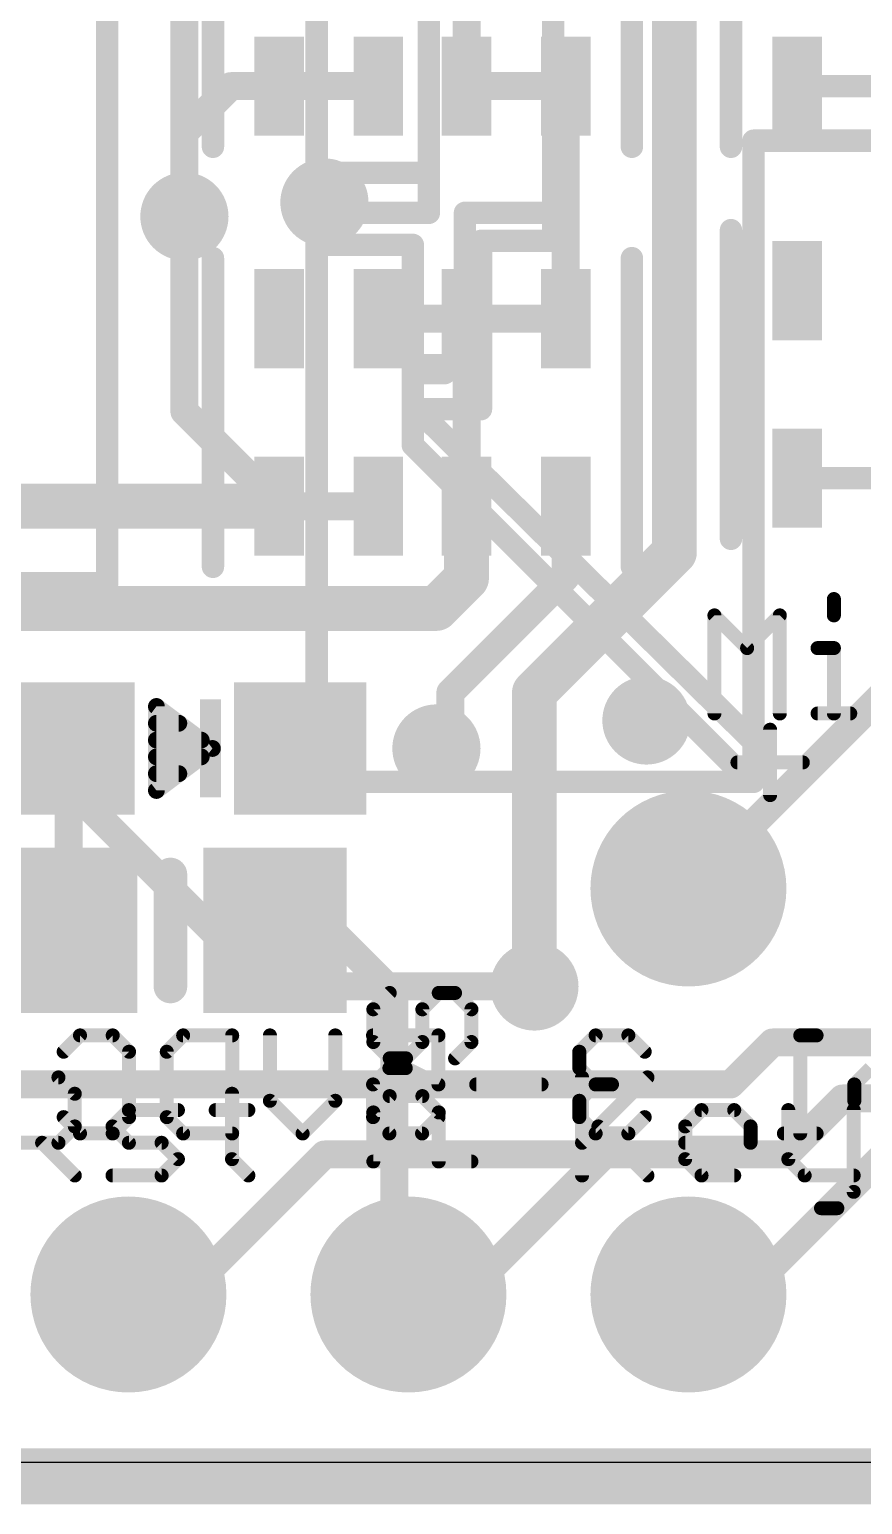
# Model space of a CAD drawing. Extents: x -0.3 to 32, y -0.4 to 44.5.
# Drawn here: x 11.29 to 18.85, y -0.38 to 13 of the extents above; entities that cross this region are included whole.
import ezdxf

# ---------------------------------------------------------------- set-up
doc = ezdxf.new("R2010")
doc.units = 0
for name, color, linetype in [('1', 12, 'CONTINUOUS'), ('16', 132, 'CONTINUOUS'), ('17', 110, 'CONTINUOUS'), ('18', 110, 'CONTINUOUS'), ('20', 53, 'CONTINUOUS'), ('21', 40, 'CONTINUOUS'), ('22', 6, 'CONTINUOUS')]:
    doc.layers.add(name, color=color, linetype=linetype)

# ---------------------------------------------------------------- blocks, each defined once
blk = doc.blocks.new('RECT')
blk.add_solid([(-0.5, -0.5), (0.5, -0.5), (-0.5, 0.5), (0.5, 0.5)])
blk = doc.blocks.new('ROUNDP')
at = {"const_width": 0.5}
blk.add_lwpolyline([(0, -0.25, 1), (0, 0.25, 1), (0, -0.25)], format="xyb", dxfattribs=at)
blk = doc.blocks.new('ROUNDV')
at = {"const_width": 0.5}
blk.add_lwpolyline([(0, -0.25, 1), (0, 0.25, 1), (0, -0.25)], format="xyb", dxfattribs=at)

msp = doc.modelspace()

# ---------------------------------------------------------------- linework, layer by layer
at = {"layer": '1'}
for points, const_width in [([(17.145, 16.129), (17.145, 8.255)], 0.4064), ([(15.259, 12.485), (15.259, 14.185)], 0.254), ([(12.7, 12.065), (13.12, 12.485)], 0.254), ([(13.12, 12.485), (13.559, 12.485)], 0.254), ([(14.459, 12.485), (13.559, 12.485)], 0.254), ([(15.259, 12.485), (16.159, 12.485)], 0.254), ([(16.159, 10.375), (16.159, 12.485)], 0.254), ([(19.158, 12.485), (18.258, 12.485)], 0.2032), ([(12.7, 11.303), (12.7, 12.065)], 0.254), ([(12.7, 9.534), (12.7, 11.303)], 0.254), ([(15.259, 10.375), (14.459, 10.375)], 0.254), ([(15.259, 8.675), (15.259, 10.375)], 0.254), ([(15.259, 10.375), (16.159, 10.375)], 0.254), ([(12.7, 9.534), (13.559, 8.675)], 0.254), ([(19.158, 8.929), (18.258, 8.929)], 0.2032), ([(13.559, 8.675), (10.58, 8.675)], 0.4064), ([(15.259, 8.675), (15.259, 8.02)], 0.4064), ([(14.459, 8.675), (13.559, 8.675)], 0.254), ([(16.159, 8.675), (16.159, 8.031)], 0.254), ([(17.145, 8.255), (15.875, 6.985)], 0.4064), ([(15.259, 8.02), (14.986, 7.747)], 0.4064), ([(16.159, 8.031), (15.113, 6.985)], 0.254), ([(14.986, 7.747), (10.922, 7.747)], 0.4064), ([(15.113, 6.985), (15.113, 6.604)], 0.254), ([(15.875, 6.985), (15.875, 4.318)], 0.4064), ([(19.158, 7.093), (17.272, 5.207)], 0.254), ([(15.113, 6.604), (14.986, 6.477)], 0.254), ([(11.65, 6.477), (11.65, 4.853)], 0.254), ([(15.113, 6.35), (14.986, 6.477)], 0.254), ([(11.65, 4.853), (11.623, 4.826)], 0.254), ([(14.031, 4.826), (13.523, 4.826)], 0.254), ([(14.605, 4.252), (14.031, 4.826)], 0.254), ([(14.605, 4.252), (14.605, 1.651)], 0.254), ([(18.669, 3.302), (18.161, 2.794)], 0.254), ([(20.701, 3.302), (18.669, 3.302)], 0.254), ([(16.51, 2.794), (15.24, 1.524)], 0.254), ([(18.161, 2.794), (16.51, 2.794)], 0.254), ([(19.05, 2.794), (17.78, 1.524)], 0.254), ([(14.605, 1.651), (14.732, 1.524)], 0.254), ([(15.24, 1.524), (14.732, 1.524)], 0.254), ([(17.78, 1.524), (17.272, 1.524)], 0.254), ([(-0.127, -0.254), (31.75, -0.254)], 0.254)]:
    msp.add_lwpolyline(points, dxfattribs=dict(at, const_width=const_width))
for points, const_width in [([(13.12, 12.5485, 1), (13.12, 12.4215)], 0.127), ([(13.1649, 12.4401, 1), (13.0751, 12.5299)], 0.127), ([(13.559, 12.5485, 1), (13.559, 12.4215)], 0.127), ([(13.559, 12.4215, 1), (13.559, 12.5485)], 0.127), ([(14.459, 12.4215, 1), (14.459, 12.5485)], 0.127), ([(15.259, 12.5485, 1), (15.259, 12.4215)], 0.127), ([(16.2225, 12.485, 1), (16.0955, 12.485)], 0.127), ([(16.159, 12.4215, 1), (16.159, 12.5485)], 0.127), ([(18.258, 12.5358, 1), (18.258, 12.4342)], 0.1016), ([(15.1955, 12.485, 1), (15.3225, 12.485)], 0.127), ([(12.7635, 12.065, 1), (12.6365, 12.065)], 0.127), ([(12.6551, 12.1099, 1), (12.7449, 12.0201)], 0.127), ([(12.7635, 11.303, 1), (12.6365, 11.303)], 0.127), ([(12.6365, 11.303, 1), (12.7635, 11.303)], 0.127), ([(14.459, 10.4385, 1), (14.459, 10.3115)], 0.127), ([(15.3225, 10.375, 1), (15.1955, 10.375)], 0.127), ([(15.259, 10.4385, 1), (15.259, 10.3115)], 0.127), ([(15.259, 10.3115, 1), (15.259, 10.4385)], 0.127), ([(16.0955, 10.375, 1), (16.2225, 10.375)], 0.127), ([(16.159, 10.3115, 1), (16.159, 10.4385)], 0.127), ([(12.7449, 9.5789, 1), (12.6551, 9.4891)], 0.127), ([(12.6365, 9.534, 1), (12.7635, 9.534)], 0.127), ([(18.258, 8.9798, 1), (18.258, 8.8782)], 0.1016), ([(13.559, 8.5734, 1), (13.559, 8.7766)], 0.2032), ([(15.3606, 8.675, 1), (15.1574, 8.675)], 0.2032), ([(13.559, 8.7385, 1), (13.559, 8.6115)], 0.127), ([(13.5141, 8.6301, 1), (13.6039, 8.7199)], 0.127), ([(14.459, 8.6115, 1), (14.459, 8.7385)], 0.127), ([(15.1955, 8.675, 1), (15.3225, 8.675)], 0.127), ([(16.2225, 8.675, 1), (16.0955, 8.675)], 0.127), ([(17.2168, 8.1832, 1), (17.0732, 8.3268)], 0.2032), ([(17.0434, 8.255, 1), (17.2466, 8.255)], 0.2032), ([(15.3308, 7.9482, 1), (15.1872, 8.0918)], 0.2032), ([(15.1574, 8.02, 1), (15.3606, 8.02)], 0.2032), ([(16.0955, 8.031, 1), (16.2225, 8.031)], 0.127), ([(16.2039, 7.9861, 1), (16.1141, 8.0759)], 0.127), ([(14.9142, 7.8188, 1), (15.0578, 7.6752)], 0.2032), ([(14.986, 7.6454, 1), (14.986, 7.8486)], 0.2032), ([(15.1765, 6.985, 1), (15.0495, 6.985)], 0.127), ([(15.0681, 7.0299, 1), (15.1579, 6.9401)], 0.127), ([(15.9766, 6.985, 1), (15.7734, 6.985)], 0.2032), ([(15.8032, 7.0568, 1), (15.9468, 6.9132)], 0.2032), ([(15.1579, 6.5591, 1), (15.0681, 6.6489)], 0.127), ([(11.7135, 6.477, 1), (11.5865, 6.477)], 0.127), ([(15.0309, 6.5219, 1), (14.9411, 6.4321)], 0.127), ([(14.9411, 6.5219, 1), (15.0309, 6.4321)], 0.127), ([(15.0495, 6.604, 1), (15.1765, 6.604)], 0.127), ([(15.0681, 6.3051, 1), (15.1579, 6.3949)], 0.127), ([(17.2271, 5.2519, 1), (17.3169, 5.1621)], 0.127), ([(11.6949, 4.8081, 1), (11.6051, 4.8979)], 0.127), ([(13.523, 4.8895, 1), (13.523, 4.7625)], 0.127), ([(14.0759, 4.8709, 1), (13.9861, 4.7811)], 0.127), ([(14.031, 4.7625, 1), (14.031, 4.8895)], 0.127), ([(11.5781, 4.8709, 1), (11.6679, 4.7811)], 0.127), ([(11.5865, 4.853, 1), (11.7135, 4.853)], 0.127), ([(15.7734, 4.318, 1), (15.9766, 4.318)], 0.2032), ([(14.6685, 4.252, 1), (14.5415, 4.252)], 0.127), ([(14.5601, 4.2071, 1), (14.6499, 4.2969)], 0.127), ([(18.669, 3.3655, 1), (18.669, 3.2385)], 0.127), ([(18.7139, 3.2571, 1), (18.6241, 3.3469)], 0.127), ([(16.51, 2.8575, 1), (16.51, 2.7305)], 0.127), ([(16.5549, 2.7491, 1), (16.4651, 2.8389)], 0.127), ([(18.1161, 2.8389, 1), (18.2059, 2.7491)], 0.127), ([(18.161, 2.7305, 1), (18.161, 2.8575)], 0.127), ([(14.6499, 1.6959, 1), (14.5601, 1.6061)], 0.127), ([(14.5415, 1.651, 1), (14.6685, 1.651)], 0.127), ([(14.732, 1.5875, 1), (14.732, 1.4605)], 0.127), ([(14.6871, 1.4791, 1), (14.7769, 1.5689)], 0.127), ([(15.1951, 1.5689, 1), (15.2849, 1.4791)], 0.127), ([(15.24, 1.4605, 1), (15.24, 1.5875)], 0.127), ([(17.272, 1.5875, 1), (17.272, 1.4605)], 0.127), ([(17.7351, 1.5689, 1), (17.8249, 1.4791)], 0.127), ([(17.78, 1.4605, 1), (17.78, 1.5875)], 0.127)]:
    msp.add_lwpolyline(points, format="xyb", dxfattribs=dict(at, const_width=const_width))
at = {"layer": '16', "const_width": 0.254}
for points in [[(12.7, 14.605), (12.7, 11.303)], [(13.462, 4.318), (7.493, 10.287)], [(17.272, 5.207), (19.939, 7.874)], [(15.875, 4.318), (13.462, 4.318)], [(18.034, 3.81), (17.653, 3.429)], [(21.336, 3.81), (18.034, 3.81)], [(17.653, 3.429), (7.747, 3.429)], [(18.669, 3.302), (18.161, 2.794)], [(22.733, 3.302), (18.669, 3.302)], [(13.97, 2.794), (12.7, 1.524)], [(18.161, 2.794), (13.97, 2.794)], [(12.7, 1.524), (12.192, 1.524)], [(-0.127, 0), (31.75, 0)]]:
    msp.add_lwpolyline(points, dxfattribs=at)
at = {"layer": '16', "const_width": 0.127}
for points in [[(12.6365, 11.303, 1), (12.7635, 11.303)], [(17.2271, 5.2519, 1), (17.3169, 5.1621)], [(13.462, 4.3815, 1), (13.462, 4.2545)], [(13.4171, 4.2731, 1), (13.5069, 4.3629)], [(15.875, 4.2545, 1), (15.875, 4.3815)], [(18.034, 3.8735, 1), (18.034, 3.7465)], [(18.0789, 3.7651, 1), (17.9891, 3.8549)], [(17.6081, 3.4739, 1), (17.6979, 3.3841)], [(17.653, 3.3655, 1), (17.653, 3.4925)], [(18.669, 3.3655, 1), (18.669, 3.2385)], [(18.7139, 3.2571, 1), (18.6241, 3.3469)], [(13.97, 2.8575, 1), (13.97, 2.7305)], [(14.0149, 2.7491, 1), (13.9251, 2.8389)], [(18.1161, 2.8389, 1), (18.2059, 2.7491)], [(18.161, 2.7305, 1), (18.161, 2.8575)], [(12.192, 1.5875, 1), (12.192, 1.4605)], [(12.6551, 1.5689, 1), (12.7449, 1.4791)], [(12.7, 1.4605, 1), (12.7, 1.5875)]]:
    msp.add_lwpolyline(points, format="xyb", dxfattribs=at)
at = {"layer": '20'}
msp.add_line((29.21, 0), (2.54, 0), dxfattribs=at)
at = {"layer": '21'}
for points, const_width in [([(12.959, 11.935), (12.959, 14.735)], 0.2032), ([(16.759, 14.735), (16.759, 11.935)], 0.2032), ([(17.658, 11.935), (17.658, 14.735)], 0.2032), ([(12, 14.326), (12, 7.976)], 0.2032), ([(17.658, 8.379), (17.658, 11.179)], 0.2032), ([(12.959, 8.125), (12.959, 10.925)], 0.2032), ([(16.759, 10.925), (16.759, 8.125)], 0.2032), ([(6.8, 7.976), (12, 7.976)], 0.2032), ([(18.5916, 7.8326), (18.5916, 7.6843)], 0.127), ([(17.5078, 6.7945), (17.5078, 7.6843)], 0.127), ([(17.5078, 7.6843), (17.8044, 7.3877)], 0.127), ([(17.8044, 7.3877), (18.101, 7.6843)], 0.127), ([(18.101, 7.6843), (18.101, 6.7945)], 0.127), ([(18.4433, 7.3877), (18.5916, 7.3877)], 0.127), ([(18.5916, 7.3877), (18.5916, 6.7945)], 0.127), ([(12.954, 6.477), (12.446, 6.858)], 0.1524), ([(12.446, 6.858), (12.446, 6.096)], 0.1524), ([(18.4433, 6.7945), (18.7399, 6.7945)], 0.127), ([(12.446, 6.7056), (12.6492, 6.7056)], 0.1524), ([(18.0131, 6.647), (18.0131, 6.0538)], 0.127), ([(12.446, 6.5532), (12.8524, 6.5532)], 0.1524), ([(12.446, 6.096), (12.954, 6.477)], 0.1524), ([(12.446, 6.4008), (12.8524, 6.4008)], 0.1524), ([(12.446, 6.2484), (12.6492, 6.2484)], 0.1524), ([(17.7165, 6.3504), (18.3097, 6.3504)], 0.127), ([(12.573, 5.334), (12.573, 4.318)], 0.3048), ([(14.562, 4.2592), (14.4137, 4.1109)], 0.127), ([(14.8586, 4.1109), (15.0069, 4.2592)], 0.127), ([(15.0069, 4.2592), (15.1552, 4.2592)], 0.127), ([(15.1552, 4.2592), (15.3035, 4.1109)], 0.127), ([(14.4137, 4.1109), (14.4137, 3.8143)], 0.127), ([(14.8586, 3.8143), (14.8586, 4.1109)], 0.127), ([(15.3035, 4.1109), (15.3035, 3.8143)], 0.127), ([(14.4137, 3.8143), (14.562, 3.666)], 0.127), ([(14.7103, 3.666), (14.8586, 3.8143)], 0.127), ([(15.3035, 3.8143), (15.1552, 3.666)], 0.127), ([(14.562, 3.666), (14.7103, 3.666)], 0.127), ([(11.1125, 3.4933), (11.5574, 3.4933)], 0.127), ([(11.5574, 3.4933), (11.7057, 3.345)], 0.127), ([(16.3069, 3.4933), (16.3069, 2.6035)], 0.127), ([(16.3069, 2.9001), (16.9001, 3.4933)], 0.127), ([(11.7057, 3.345), (11.7057, 3.0484)], 0.127), ([(13.1318, 3.345), (13.1318, 2.7518)], 0.127), ([(14.4137, 3.1754), (14.562, 3.3237)], 0.127), ([(14.562, 3.3237), (14.8586, 3.3237)], 0.127), ([(14.8586, 3.3237), (15.0069, 3.1754)], 0.127), ([(12.048, 3.0484), (12.1963, 3.1967)], 0.127), ([(12.1963, 3.1967), (12.6412, 3.1967)], 0.127), ([(12.9835, 3.1967), (13.2801, 3.1967)], 0.127), ([(14.4137, 2.7305), (14.4137, 3.1754)], 0.127), ([(15.0069, 3.1754), (15.0069, 2.7305)], 0.127), ([(17.2425, 3.0484), (17.3908, 3.1967)], 0.127), ([(17.3908, 3.1967), (17.6873, 3.1967)], 0.127), ([(17.6873, 3.1967), (17.8356, 3.0484)], 0.127), ([(18.178, 3.1967), (18.178, 2.7518)], 0.127), ([(18.7712, 3.1967), (18.7712, 2.4552)], 0.127), ([(11.7057, 3.0484), (11.5574, 2.9001)], 0.127), ([(12.1963, 2.9001), (12.048, 3.0484)], 0.127), ([(16.4552, 3.0484), (16.9001, 2.6035)], 0.127), ([(17.2425, 2.7518), (17.2425, 3.0484)], 0.127), ([(17.8356, 3.0484), (17.8356, 2.9001)], 0.127), ([(11.5574, 2.9001), (11.1125, 2.9001)], 0.127), ([(11.4091, 2.9001), (11.7057, 2.6035)], 0.127), ([(12.4929, 2.9001), (12.1963, 2.9001)], 0.127), ([(12.6412, 2.7518), (12.4929, 2.9001)], 0.127), ([(17.8356, 2.9001), (17.2425, 2.9001)], 0.127), ([(12.4929, 2.6035), (12.6412, 2.7518)], 0.127), ([(13.1318, 2.7518), (13.2801, 2.6035)], 0.127), ([(17.3908, 2.6035), (17.2425, 2.7518)], 0.127), ([(18.178, 2.7518), (18.3263, 2.6035)], 0.127), ([(15.3035, 2.7305), (14.4137, 2.7305)], 0.127), ([(12.048, 2.6035), (12.4929, 2.6035)], 0.127), ([(17.6873, 2.6035), (17.3908, 2.6035)], 0.127), ([(18.3263, 2.6035), (18.7712, 2.6035)], 0.127), ([(18.7712, 2.4552), (18.6229, 2.3069)], 0.127), ([(18.6229, 2.3069), (18.4746, 2.3069)], 0.127)]:
    msp.add_lwpolyline(points, dxfattribs=dict(at, const_width=const_width))
for points, const_width in [([(12.9082, 11.935, 1), (13.0098, 11.935)], 0.1016), ([(16.7082, 11.935, 1), (16.8098, 11.935)], 0.1016), ([(17.6072, 11.935, 1), (17.7088, 11.935)], 0.1016), ([(17.7088, 11.179, 1), (17.6072, 11.179)], 0.1016), ([(13.0098, 10.925, 1), (12.9082, 10.925)], 0.1016), ([(16.8098, 10.925, 1), (16.7082, 10.925)], 0.1016), ([(17.6072, 8.379, 1), (17.7088, 8.379)], 0.1016), ([(12.9082, 8.125, 1), (13.0098, 8.125)], 0.1016), ([(16.7082, 8.125, 1), (16.8098, 8.125)], 0.1016), ([(12, 7.9252, 1), (12, 8.0268)], 0.1016), ([(11.9492, 7.976, 1), (12.0508, 7.976)], 0.1016), ([(18.6233, 7.8326, 1), (18.5598, 7.8326)], 0.0635), ([(17.5395, 7.6843, 1), (17.476, 7.6843)], 0.0635), ([(17.5302, 7.7067, 1), (17.4853, 7.6618)], 0.0635), ([(18.1327, 7.6843, 1), (18.0692, 7.6843)], 0.0635), ([(18.1234, 7.6618, 1), (18.0785, 7.7067)], 0.0635), ([(18.5598, 7.6843, 1), (18.6233, 7.6843)], 0.0635), ([(17.7819, 7.4101, 1), (17.8268, 7.3652)], 0.0635), ([(17.7819, 7.3652, 1), (17.8268, 7.4101)], 0.0635), ([(18.4433, 7.4194, 1), (18.4433, 7.3559)], 0.0635), ([(18.6233, 7.3877, 1), (18.5598, 7.3877)], 0.0635), ([(18.5916, 7.3559, 1), (18.5916, 7.4194)], 0.0635), ([(12.4689, 6.8885, 1), (12.4231, 6.8275)], 0.0762), ([(12.4841, 6.858, 1), (12.4079, 6.858)], 0.0762), ([(17.476, 6.7945, 1), (17.5395, 6.7945)], 0.0635), ([(18.0692, 6.7945, 1), (18.1327, 6.7945)], 0.0635), ([(18.4433, 6.8262, 1), (18.4433, 6.7628)], 0.0635), ([(18.5598, 6.7945, 1), (18.6233, 6.7945)], 0.0635), ([(18.7399, 6.7628, 1), (18.7399, 6.8262)], 0.0635), ([(12.446, 6.7437, 1), (12.446, 6.6675)], 0.0762), ([(12.6492, 6.6675, 1), (12.6492, 6.7437)], 0.0762), ([(18.0448, 6.647, 1), (17.9813, 6.647)], 0.0635), ([(12.446, 6.5913, 1), (12.446, 6.5151)], 0.0762), ([(12.8524, 6.5151, 1), (12.8524, 6.5913)], 0.0762), ([(12.446, 6.4389, 1), (12.446, 6.3627)], 0.0762), ([(12.8524, 6.3627, 1), (12.8524, 6.4389)], 0.0762), ([(12.9769, 6.4465, 1), (12.9311, 6.5075)], 0.0762), ([(12.9311, 6.4465, 1), (12.9769, 6.5075)], 0.0762), ([(12.446, 6.2865, 1), (12.446, 6.2103)], 0.0762), ([(12.6492, 6.2103, 1), (12.6492, 6.2865)], 0.0762), ([(17.7165, 6.3821, 1), (17.7165, 6.3186)], 0.0635), ([(18.3097, 6.3186, 1), (18.3097, 6.3821)], 0.0635), ([(12.4231, 6.1265, 1), (12.4689, 6.0655)], 0.0762), ([(12.4079, 6.096, 1), (12.4841, 6.096)], 0.0762), ([(17.9813, 6.0538, 1), (18.0448, 6.0538)], 0.0635), ([(12.6492, 5.334, 1), (12.4968, 5.334)], 0.1524), ([(12.4968, 4.318, 1), (12.6492, 4.318)], 0.1524), ([(14.5845, 4.2367, 1), (14.5396, 4.2816)], 0.0635), ([(15.0069, 4.2909, 1), (15.0069, 4.2274)], 0.0635), ([(15.0294, 4.2367, 1), (14.9845, 4.2816)], 0.0635), ([(15.1777, 4.2816, 1), (15.1328, 4.2367)], 0.0635), ([(15.1552, 4.2274, 1), (15.1552, 4.2909)], 0.0635), ([(14.4455, 4.1109, 1), (14.382, 4.1109)], 0.0635), ([(14.3913, 4.1333, 1), (14.4362, 4.0884)], 0.0635), ([(14.8904, 4.1109, 1), (14.8269, 4.1109)], 0.0635), ([(14.8362, 4.1333, 1), (14.8811, 4.0884)], 0.0635), ([(15.3353, 4.1109, 1), (15.2718, 4.1109)], 0.0635), ([(15.281, 4.0884, 1), (15.326, 4.1333)], 0.0635), ([(14.4362, 3.8368, 1), (14.3913, 3.7919)], 0.0635), ([(14.382, 3.8143, 1), (14.4455, 3.8143)], 0.0635), ([(14.8269, 3.8143, 1), (14.8904, 3.8143)], 0.0635), ([(14.8811, 3.7919, 1), (14.8362, 3.8368)], 0.0635), ([(15.2718, 3.8143, 1), (15.3353, 3.8143)], 0.0635), ([(15.326, 3.7919, 1), (15.281, 3.8368)], 0.0635), ([(14.562, 3.6978, 1), (14.562, 3.6343)], 0.0635), ([(14.5396, 3.6436, 1), (14.5845, 3.6885)], 0.0635), ([(14.6879, 3.6885, 1), (14.7328, 3.6436)], 0.0635), ([(14.7103, 3.6343, 1), (14.7103, 3.6978)], 0.0635), ([(15.1328, 3.6885, 1), (15.1777, 3.6436)], 0.0635), ([(11.5798, 3.5157, 1), (11.5349, 3.4708)], 0.0635), ([(11.5574, 3.4615, 1), (11.5574, 3.525)], 0.0635), ([(16.3387, 3.4933, 1), (16.2752, 3.4933)], 0.0635), ([(16.9226, 3.4708, 1), (16.8777, 3.5157)], 0.0635), ([(11.7374, 3.345, 1), (11.6739, 3.345)], 0.0635), ([(11.6832, 3.3225, 1), (11.7281, 3.3674)], 0.0635), ([(13.1636, 3.345, 1), (13.1001, 3.345)], 0.0635), ([(14.562, 3.3554, 1), (14.562, 3.2919)], 0.0635), ([(14.5845, 3.3012, 1), (14.5396, 3.3461)], 0.0635), ([(14.8811, 3.3461, 1), (14.8362, 3.3012)], 0.0635), ([(14.8586, 3.2919, 1), (14.8586, 3.3554)], 0.0635), ([(12.1963, 3.2284, 1), (12.1963, 3.1649)], 0.0635), ([(12.2188, 3.1742, 1), (12.1739, 3.2191)], 0.0635), ([(12.6412, 3.1649, 1), (12.6412, 3.2284)], 0.0635), ([(12.9835, 3.2284, 1), (12.9835, 3.1649)], 0.0635), ([(13.2801, 3.1649, 1), (13.2801, 3.2284)], 0.0635), ([(14.4455, 3.1754, 1), (14.382, 3.1754)], 0.0635), ([(14.3913, 3.1978, 1), (14.4362, 3.1529)], 0.0635), ([(15.0387, 3.1754, 1), (14.9752, 3.1754)], 0.0635), ([(14.9845, 3.1529, 1), (15.0294, 3.1978)], 0.0635), ([(17.3908, 3.2284, 1), (17.3908, 3.1649)], 0.0635), ([(17.4132, 3.1742, 1), (17.3683, 3.2191)], 0.0635), ([(17.7098, 3.2191, 1), (17.6649, 3.1742)], 0.0635), ([(17.6873, 3.1649, 1), (17.6873, 3.2284)], 0.0635), ([(18.2097, 3.1967, 1), (18.1462, 3.1967)], 0.0635), ([(18.8029, 3.1967, 1), (18.7394, 3.1967)], 0.0635), ([(11.6739, 3.0484, 1), (11.7374, 3.0484)], 0.0635), ([(11.7281, 3.0259, 1), (11.6832, 3.0708)], 0.0635), ([(12.0705, 3.0708, 1), (12.0256, 3.0259)], 0.0635), ([(12.0256, 3.0708, 1), (12.0705, 3.0259)], 0.0635), ([(16.4777, 3.0708, 1), (16.4328, 3.0259)], 0.0635), ([(17.2742, 3.0484, 1), (17.2107, 3.0484)], 0.0635), ([(17.22, 3.0708, 1), (17.2649, 3.0259)], 0.0635), ([(17.8674, 3.0484, 1), (17.8039, 3.0484)], 0.0635), ([(17.8132, 3.0259, 1), (17.8581, 3.0708)], 0.0635), ([(11.4315, 2.9225, 1), (11.3866, 2.8776)], 0.0635), ([(11.5349, 2.9225, 1), (11.5798, 2.8776)], 0.0635), ([(11.5574, 2.8683, 1), (11.5574, 2.9318)], 0.0635), ([(12.1963, 2.9318, 1), (12.1963, 2.8683)], 0.0635), ([(12.1739, 2.8776, 1), (12.2188, 2.9225)], 0.0635), ([(12.5153, 2.9225, 1), (12.4704, 2.8776)], 0.0635), ([(12.4929, 2.8683, 1), (12.4929, 2.9318)], 0.0635), ([(16.2845, 2.9225, 1), (16.3294, 2.8776)], 0.0635), ([(17.2425, 2.9318, 1), (17.2425, 2.8683)], 0.0635), ([(17.8356, 2.8683, 1), (17.8356, 2.9318)], 0.0635), ([(12.6636, 2.7293, 1), (12.6187, 2.7742)], 0.0635), ([(13.1543, 2.7742, 1), (13.1094, 2.7293)], 0.0635), ([(17.2649, 2.7742, 1), (17.22, 2.7293)], 0.0635), ([(17.8039, 2.9001, 1), (17.8674, 2.9001)], 0.0635), ([(18.2004, 2.7742, 1), (18.1555, 2.7293)], 0.0635), ([(12.6187, 2.7293, 1), (12.6636, 2.7742)], 0.0635), ([(13.1001, 2.7518, 1), (13.1636, 2.7518)], 0.0635), ([(14.4137, 2.7623, 1), (14.4137, 2.6987)], 0.0635), ([(14.382, 2.7305, 1), (14.4455, 2.7305)], 0.0635), ([(14.9752, 2.7305, 1), (15.0387, 2.7305)], 0.0635), ([(15.3035, 2.6987, 1), (15.3035, 2.7623)], 0.0635), ([(17.2107, 2.7518, 1), (17.2742, 2.7518)], 0.0635), ([(18.1462, 2.7518, 1), (18.2097, 2.7518)], 0.0635), ([(11.6832, 2.581, 1), (11.7281, 2.626)], 0.0635), ([(12.048, 2.6353, 1), (12.048, 2.5717)], 0.0635), ([(12.4704, 2.626, 1), (12.5153, 2.581)], 0.0635), ([(12.4929, 2.5717, 1), (12.4929, 2.6353)], 0.0635), ([(13.2577, 2.581, 1), (13.3026, 2.626)], 0.0635), ([(16.2752, 2.6035, 1), (16.3387, 2.6035)], 0.0635), ([(16.8777, 2.581, 1), (16.9226, 2.626)], 0.0635), ([(17.3908, 2.6353, 1), (17.3908, 2.5717)], 0.0635), ([(17.3683, 2.581, 1), (17.4132, 2.626)], 0.0635), ([(17.6873, 2.5717, 1), (17.6873, 2.6353)], 0.0635), ([(18.3263, 2.6353, 1), (18.3263, 2.5717)], 0.0635), ([(18.3038, 2.581, 1), (18.3487, 2.626)], 0.0635), ([(18.7712, 2.5717, 1), (18.7712, 2.6353)], 0.0635), ([(18.7394, 2.4552, 1), (18.8029, 2.4552)], 0.0635), ([(18.7936, 2.4328, 1), (18.7487, 2.4777)], 0.0635), ([(18.4746, 2.3387, 1), (18.4746, 2.2752)], 0.0635), ([(18.6004, 2.3294, 1), (18.6453, 2.2845)], 0.0635), ([(18.6229, 2.2752, 1), (18.6229, 2.3387)], 0.0635)]:
    msp.add_lwpolyline(points, format="xyb", dxfattribs=dict(at, const_width=const_width))
at = {"layer": '22'}
for points, const_width in [([(13.8997, 11.0453), (13.8997, 13.6627)], 0.2032), ([(14.9176, 11.3361), (14.9176, 13.6627)], 0.2032), ([(16.0445, 11.0816), (16.0445, 13.6627)], 0.2032), ([(27.4957, 11.9905), (17.8622, 11.9905)], 0.2032), ([(17.8622, 11.9905), (17.8622, 6.174)], 0.2032), ([(13.936, 11.6996), (14.8812, 11.6996)], 0.2032), ([(13.936, 11.3361), (14.9176, 11.3361)], 0.2032), ([(16.0082, 11.3361), (15.2448, 11.3361)], 0.2032), ([(15.2448, 11.3361), (15.2448, 10.0637)], 0.2032), ([(13.8997, 6.174), (13.8997, 11.0453)], 0.2032), ([(14.7722, 11.0453), (13.8997, 11.0453)], 0.2032), ([(14.7722, 9.2276), (14.7722, 11.0453)], 0.2032), ([(15.3902, 9.5548), (15.3902, 11.0816)], 0.2032), ([(15.3902, 11.0816), (16.0445, 11.0816)], 0.2032), ([(14.8085, 9.9547), (15.0993, 9.9547)], 0.2032), ([(15.2448, 10.0637), (15.063, 9.882)], 0.2032), ([(15.063, 9.882), (14.8085, 9.882)], 0.2032), ([(14.8449, 9.5184), (14.8449, 9.5548)], 0.2032), ([(14.8449, 9.5548), (15.3902, 9.5548)], 0.2032), ([(17.8258, 6.5739), (14.8449, 9.5184)], 0.2032), ([(17.7895, 6.2103), (14.7722, 9.2276)], 0.2032), ([(17.8622, 6.174), (13.8997, 6.174)], 0.2032), ([(11.6045, 3.726), (11.7528, 3.8743)], 0.127), ([(11.7528, 3.8743), (12.0494, 3.8743)], 0.127), ([(12.0494, 3.8743), (12.1977, 3.726)], 0.127), ([(12.5401, 3.726), (12.6884, 3.8743)], 0.127), ([(12.6884, 3.8743), (13.1332, 3.8743)], 0.127), ([(13.1332, 3.8743), (13.1332, 2.9845)], 0.127), ([(13.4756, 3.2811), (13.4756, 3.8743)], 0.127), ([(14.0688, 3.8743), (14.0688, 3.2811)], 0.127), ([(14.4111, 3.8743), (15.0043, 3.8743)], 0.127), ([(15.0043, 3.8743), (15.0043, 3.4294)], 0.127), ([(16.4304, 3.8743), (16.2821, 3.726)], 0.127), ([(16.727, 3.8743), (16.4304, 3.8743)], 0.127), ([(16.8753, 3.726), (16.727, 3.8743)], 0.127), ([(18.4345, 3.8743), (18.2862, 3.8743)], 0.127), ([(18.2862, 3.8743), (18.2862, 2.9845)], 0.127), ([(12.1977, 3.726), (12.1977, 3.1328)], 0.127), ([(12.5401, 3.1328), (12.5401, 3.726)], 0.127), ([(16.2821, 3.726), (16.2821, 3.5777)], 0.127), ([(14.5594, 3.5777), (14.4111, 3.4294)], 0.127), ([(14.7077, 3.5777), (14.5594, 3.5777)], 0.127), ([(15.0043, 3.4294), (14.7077, 3.5777)], 0.127), ([(16.2821, 3.5777), (16.4304, 3.4294)], 0.127), ([(18.9252, 3.5777), (18.7769, 3.4294)], 0.127), ([(14.4111, 3.4294), (14.4111, 3.1328)], 0.127), ([(15.9398, 3.4294), (15.3466, 3.4294)], 0.127), ([(16.4304, 3.4294), (16.2821, 3.2811)], 0.127), ([(16.4304, 3.4294), (16.5787, 3.4294)], 0.127), ([(18.7769, 3.4294), (18.7769, 3.2811)], 0.127), ([(13.7722, 2.9845), (13.4756, 3.2811)], 0.127), ([(14.0688, 3.2811), (13.7722, 2.9845)], 0.127), ([(16.2821, 3.2811), (16.2821, 3.1328)], 0.127), ([(18.7769, 3.2811), (19.37, 3.2811)], 0.127), ([(11.7528, 2.9845), (11.6045, 3.1328)], 0.127), ([(12.1977, 3.1328), (12.0494, 2.9845)], 0.127), ([(12.6884, 2.9845), (12.5401, 3.1328)], 0.127), ([(14.4111, 3.1328), (14.5594, 2.9845)], 0.127), ([(14.856, 2.9845), (15.0043, 3.1328)], 0.127), ([(16.2821, 3.1328), (16.4304, 2.9845)], 0.127), ([(16.727, 2.9845), (16.8753, 3.1328)], 0.127), ([(12.0494, 2.9845), (11.7528, 2.9845)], 0.127), ([(13.1332, 2.9845), (12.6884, 2.9845)], 0.127), ([(14.5594, 2.9845), (14.856, 2.9845)], 0.127), ([(16.4304, 2.9845), (16.727, 2.9845)], 0.127), ([(18.4345, 2.9845), (18.1379, 2.9845)], 0.127)]:
    msp.add_lwpolyline(points, dxfattribs=dict(at, const_width=const_width))
for points, const_width in [([(17.8622, 12.0413, 1), (17.8622, 11.9397)], 0.1016), ([(17.913, 11.9905, 1), (17.8114, 11.9905)], 0.1016), ([(13.936, 11.7504, 1), (13.936, 11.6488)], 0.1016), ([(14.8812, 11.6488, 1), (14.8812, 11.7504)], 0.1016), ([(13.936, 11.3869, 1), (13.936, 11.2853)], 0.1016), ([(14.8668, 11.3361, 1), (14.9684, 11.3361)], 0.1016), ([(14.9176, 11.2853, 1), (14.9176, 11.3869)], 0.1016), ([(15.2448, 11.3869, 1), (15.2448, 11.2853)], 0.1016), ([(15.2956, 11.3361, 1), (15.194, 11.3361)], 0.1016), ([(16.0082, 11.2853, 1), (16.0082, 11.3869)], 0.1016), ([(13.9505, 11.0453, 1), (13.8489, 11.0453)], 0.1016), ([(13.8997, 11.0961, 1), (13.8997, 10.9945)], 0.1016), ([(14.823, 11.0453, 1), (14.7214, 11.0453)], 0.1016), ([(14.7722, 10.9945, 1), (14.7722, 11.0961)], 0.1016), ([(15.441, 11.0816, 1), (15.3394, 11.0816)], 0.1016), ([(15.3902, 11.1324, 1), (15.3902, 11.0308)], 0.1016), ([(15.9937, 11.0816, 1), (16.0953, 11.0816)], 0.1016), ([(16.0445, 11.0308, 1), (16.0445, 11.1324)], 0.1016), ([(13.8489, 11.0453, 1), (13.9505, 11.0453)], 0.1016), ([(14.8085, 10.0055, 1), (14.8085, 9.9039)], 0.1016), ([(15.0993, 9.9039, 1), (15.0993, 10.0055)], 0.1016), ([(15.194, 10.0637, 1), (15.2956, 10.0637)], 0.1016), ([(15.2807, 10.0278, 1), (15.2089, 10.0996)], 0.1016), ([(14.8085, 9.9328, 1), (14.8085, 9.8312)], 0.1016), ([(15.0271, 9.9179, 1), (15.0989, 9.8461)], 0.1016), ([(15.063, 9.8312, 1), (15.063, 9.9328)], 0.1016), ([(14.8957, 9.5548, 1), (14.7941, 9.5548)], 0.1016), ([(14.8449, 9.6056, 1), (14.8449, 9.504)], 0.1016), ([(15.3902, 9.504, 1), (15.3902, 9.6056)], 0.1016), ([(14.8806, 9.5545, 1), (14.8092, 9.4823)], 0.1016), ([(14.7941, 9.5184, 1), (14.8957, 9.5184)], 0.1016), ([(15.3394, 9.5548, 1), (15.441, 9.5548)], 0.1016), ([(14.8081, 9.2635, 1), (14.7363, 9.1917)], 0.1016), ([(14.7214, 9.2276, 1), (14.823, 9.2276)], 0.1016), ([(17.7901, 6.5378, 1), (17.8615, 6.61)], 0.1016), ([(17.7536, 6.1744, 1), (17.8254, 6.2462)], 0.1016), ([(13.8997, 6.2248, 1), (13.8997, 6.1232)], 0.1016), ([(13.8489, 6.174, 1), (13.9505, 6.174)], 0.1016), ([(17.8114, 6.174, 1), (17.913, 6.174)], 0.1016), ([(17.8622, 6.1232, 1), (17.8622, 6.2248)], 0.1016), ([(11.7528, 3.906, 1), (11.7528, 3.8425)], 0.0635), ([(11.7753, 3.8518, 1), (11.7304, 3.8967)], 0.0635), ([(12.0719, 3.8967, 1), (12.027, 3.8518)], 0.0635), ([(12.0494, 3.8425, 1), (12.0494, 3.906)], 0.0635), ([(12.6884, 3.906, 1), (12.6884, 3.8425)], 0.0635), ([(12.7108, 3.8518, 1), (12.6659, 3.8967)], 0.0635), ([(13.165, 3.8743, 1), (13.1015, 3.8743)], 0.0635), ([(13.1332, 3.8425, 1), (13.1332, 3.906)], 0.0635), ([(13.5073, 3.8743, 1), (13.4438, 3.8743)], 0.0635), ([(14.1005, 3.8743, 1), (14.037, 3.8743)], 0.0635), ([(14.4111, 3.906, 1), (14.4111, 3.8425)], 0.0635), ([(15.036, 3.8743, 1), (14.9725, 3.8743)], 0.0635), ([(15.0043, 3.8425, 1), (15.0043, 3.906)], 0.0635), ([(16.4304, 3.906, 1), (16.4304, 3.8425)], 0.0635), ([(16.4529, 3.8518, 1), (16.408, 3.8967)], 0.0635), ([(16.7495, 3.8967, 1), (16.7046, 3.8518)], 0.0635), ([(16.727, 3.8425, 1), (16.727, 3.906)], 0.0635), ([(18.2862, 3.906, 1), (18.2862, 3.8425)], 0.0635), ([(18.318, 3.8743, 1), (18.2545, 3.8743)], 0.0635), ([(18.4345, 3.8425, 1), (18.4345, 3.906)], 0.0635), ([(11.5821, 3.7484, 1), (11.627, 3.7035)], 0.0635), ([(12.2295, 3.726, 1), (12.166, 3.726)], 0.0635), ([(12.1753, 3.7035, 1), (12.2202, 3.7484)], 0.0635), ([(12.5718, 3.726, 1), (12.5083, 3.726)], 0.0635), ([(12.5176, 3.7484, 1), (12.5625, 3.7035)], 0.0635), ([(16.3139, 3.726, 1), (16.2504, 3.726)], 0.0635), ([(16.2597, 3.7484, 1), (16.3046, 3.7035)], 0.0635), ([(16.8529, 3.7035, 1), (16.8978, 3.7484)], 0.0635), ([(14.5594, 3.6094, 1), (14.5594, 3.5459)], 0.0635), ([(14.5819, 3.5552, 1), (14.5369, 3.6001)], 0.0635), ([(14.7219, 3.6061, 1), (14.6935, 3.5493)], 0.0635), ([(14.7077, 3.5459, 1), (14.7077, 3.6094)], 0.0635), ([(16.3046, 3.6001, 1), (16.2597, 3.5552)], 0.0635), ([(14.4429, 3.4294, 1), (14.3794, 3.4294)], 0.0635), ([(14.3887, 3.4518, 1), (14.4336, 3.4069)], 0.0635), ([(14.9901, 3.401, 1), (15.0185, 3.4578)], 0.0635), ([(15.3466, 3.4611, 1), (15.3466, 3.3976)], 0.0635), ([(15.9398, 3.3976, 1), (15.9398, 3.4611)], 0.0635), ([(16.2504, 3.5777, 1), (16.3139, 3.5777)], 0.0635), ([(16.4304, 3.4611, 1), (16.4304, 3.3976)], 0.0635), ([(16.4529, 3.4069, 1), (16.408, 3.4518)], 0.0635), ([(16.408, 3.4069, 1), (16.4529, 3.4518)], 0.0635), ([(16.5787, 3.3976, 1), (16.5787, 3.4611)], 0.0635), ([(18.8086, 3.4294, 1), (18.7451, 3.4294)], 0.0635), ([(18.7544, 3.4518, 1), (18.7993, 3.4069)], 0.0635), ([(14.9725, 3.4294, 1), (15.036, 3.4294)], 0.0635), ([(13.4438, 3.2811, 1), (13.5073, 3.2811)], 0.0635), ([(13.498, 3.3035, 1), (13.4531, 3.2586)], 0.0635), ([(14.037, 3.2811, 1), (14.1005, 3.2811)], 0.0635), ([(14.0912, 3.2586, 1), (14.0463, 3.3035)], 0.0635), ([(16.3139, 3.2811, 1), (16.2504, 3.2811)], 0.0635), ([(16.2597, 3.3035, 1), (16.3046, 3.2586)], 0.0635), ([(18.7769, 3.3128, 1), (18.7769, 3.2493)], 0.0635), ([(18.7451, 3.2811, 1), (18.8086, 3.2811)], 0.0635), ([(11.627, 3.1552, 1), (11.5821, 3.1103)], 0.0635), ([(12.166, 3.1328, 1), (12.2295, 3.1328)], 0.0635), ([(12.2202, 3.1103, 1), (12.1753, 3.1552)], 0.0635), ([(12.5625, 3.1552, 1), (12.5176, 3.1103)], 0.0635), ([(12.5083, 3.1328, 1), (12.5718, 3.1328)], 0.0635), ([(14.3794, 3.1328, 1), (14.4429, 3.1328)], 0.0635), ([(14.4336, 3.1552, 1), (14.3887, 3.1103)], 0.0635), ([(15.0267, 3.1103, 1), (14.9818, 3.1552)], 0.0635), ([(16.3046, 3.1552, 1), (16.2597, 3.1103)], 0.0635), ([(16.2504, 3.1328, 1), (16.3139, 3.1328)], 0.0635), ([(16.8978, 3.1103, 1), (16.8529, 3.1552)], 0.0635), ([(11.7528, 3.0163, 1), (11.7528, 2.9527)], 0.0635), ([(11.7304, 2.962, 1), (11.7753, 3.007)], 0.0635), ([(12.027, 3.007, 1), (12.0719, 2.962)], 0.0635), ([(12.0494, 2.9527, 1), (12.0494, 3.0163)], 0.0635), ([(12.6884, 3.0163, 1), (12.6884, 2.9527)], 0.0635), ([(12.6659, 2.962, 1), (12.7108, 3.007)], 0.0635), ([(13.1015, 2.9845, 1), (13.165, 2.9845)], 0.0635), ([(13.1332, 2.9527, 1), (13.1332, 3.0163)], 0.0635), ([(13.7497, 3.007, 1), (13.7946, 2.962)], 0.0635), ([(13.7497, 2.962, 1), (13.7946, 3.007)], 0.0635), ([(14.5594, 3.0163, 1), (14.5594, 2.9527)], 0.0635), ([(14.5369, 2.962, 1), (14.5819, 3.007)], 0.0635), ([(14.8335, 3.007, 1), (14.8784, 2.962)], 0.0635), ([(14.856, 2.9527, 1), (14.856, 3.0163)], 0.0635), ([(16.4304, 3.0163, 1), (16.4304, 2.9527)], 0.0635), ([(16.408, 2.962, 1), (16.4529, 3.007)], 0.0635), ([(16.7046, 3.007, 1), (16.7495, 2.962)], 0.0635), ([(16.727, 2.9527, 1), (16.727, 3.0163)], 0.0635), ([(18.1379, 3.0163, 1), (18.1379, 2.9527)], 0.0635), ([(18.2545, 2.9845, 1), (18.318, 2.9845)], 0.0635), ([(18.4345, 2.9527, 1), (18.4345, 3.0163)], 0.0635)]:
    msp.add_lwpolyline(points, format="xyb", dxfattribs=dict(at, const_width=const_width))

# ---------------------------------------------------------------- block references
at = {"layer": '1'}
for p, xscale, yscale in [((13.559, 12.485), 0.45, 0.9), ((14.459, 12.485), 0.45, 0.9), ((15.259, 12.485), 0.45, 0.9), ((16.159, 12.485), 0.45, 0.9), ((18.258, 10.629), 0.45, 0.9), ((13.559, 10.375), 0.45, 0.9), ((14.459, 10.375), 0.45, 0.9), ((15.259, 10.375), 0.45, 0.9), ((16.159, 10.375), 0.45, 0.9), ((18.258, 8.929), 0.45, 0.9), ((13.559, 8.675), 0.45, 0.9), ((14.459, 8.675), 0.45, 0.9), ((15.259, 8.675), 0.45, 0.9), ((16.159, 8.675), 0.45, 0.9), ((11.623, 4.826), 1.3, 1.5), ((13.523, 4.826), 1.3, 1.5)]:
    msp.add_blockref('RECT', p, dxfattribs=dict(at, xscale=xscale, yscale=yscale))
for p, xscale, yscale, rotation in [((18.258, 12.485), 0.45, 0.9, 180), ((11.65, 6.477), 1.2, 1.2, 270), ((13.75, 6.477), 1.2, 1.2, 270)]:
    msp.add_blockref('RECT', p, dxfattribs=dict(at, xscale=xscale, yscale=yscale, rotation=rotation))
at = {"layer": '17', "xscale": 1.778, "yscale": 1.778}
for p, rotation in [((17.272, 5.207), 90), ((17.272, 5.207), 90), ((12.192, 1.524), 270), ((12.192, 1.524), 270), ((14.732, 1.524), 270), ((14.732, 1.524), 270), ((17.272, 1.524), 270), ((17.272, 1.524), 270)]:
    msp.add_blockref('ROUNDP', p, dxfattribs=dict(at, rotation=rotation))
at = {"layer": '18', "xscale": 0.8001, "yscale": 0.8001}
for p in [(13.97, 11.43), (13.97, 11.43), (12.7, 11.303), (12.7, 11.303), (16.891, 6.731), (16.891, 6.731), (14.986, 6.477), (14.986, 6.477), (15.875, 4.318), (15.875, 4.318)]:
    msp.add_blockref('ROUNDV', p, dxfattribs=at)
at = {"layer": '21', "xscale": 0.889, "yscale": 0.1905, "rotation": 270}
msp.add_blockref('RECT', (12.9358, 6.477), dxfattribs=at)

doc.saveas('drawing.dxf')
